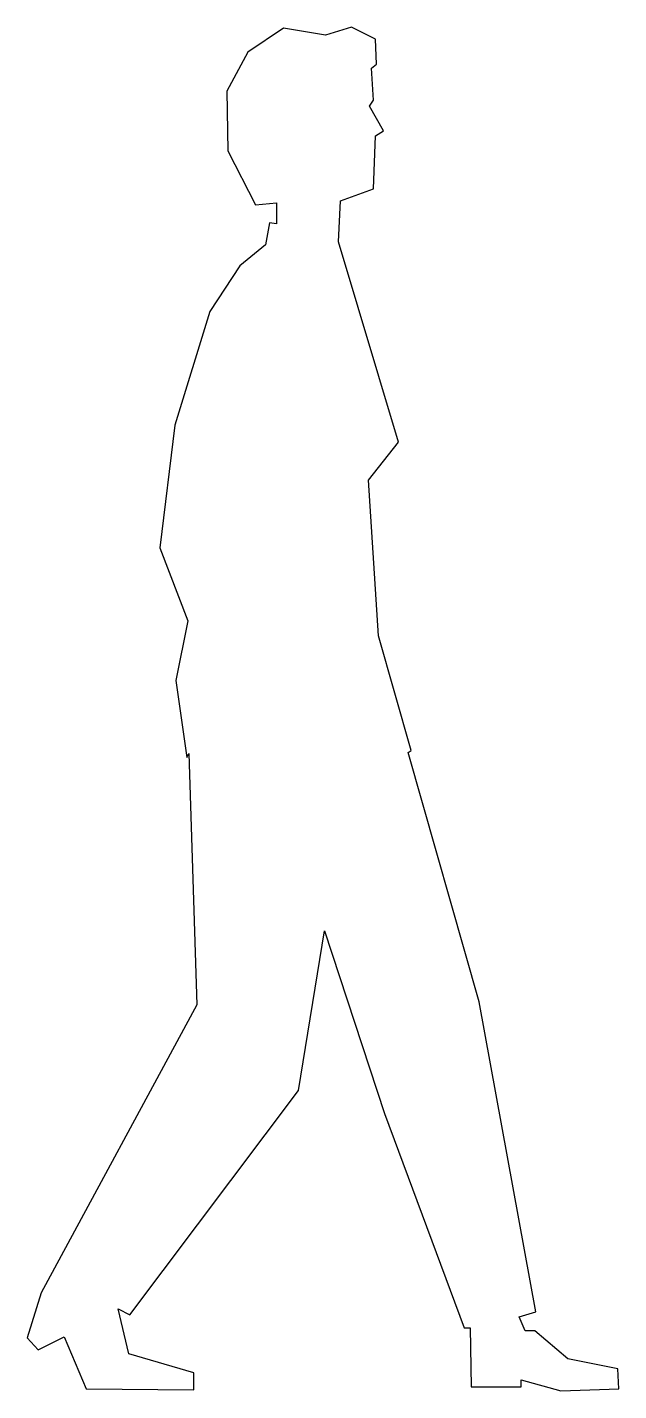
# Model space of a CAD drawing. Extents: x -11552 to -10842, y -6562 to -4925.
import ezdxf

# ---------------------------------------------------------------- set-up
doc = ezdxf.new("R2010")
doc.units = 0
doc.layers.get('0').update_dxf_attribs({"linetype": 'CONTINUOUS'})

msp = doc.modelspace()

# ---------------------------------------------------------------- linework, layer by layer
at = {"color": 0}
for points in [[(-11194.1, -4934.7), (-11244.4, -4926.4), (-11287.5, -4955.1), (-11312.6, -5001.8), (-11311.4, -5073.7), (-11277.9, -5138.3), (-11252.7, -5135.9), (-11252.7, -5161.1), (-11261.1, -5159.9), (-11265.9, -5186.2), (-11297, -5211.4), (-11333, -5266.5), (-11374.9, -5403), (-11392.8, -5550.3), (-11359.3, -5637.7), (-11373.7, -5709.6), (-11360.5, -5801.8), (-11358.1, -5797), (-11348.5, -6098.8), (-11535.4, -6444.8), (-11552.1, -6498.7), (-11538.9, -6513.1), (-11507.8, -6497.5), (-11481.5, -6559.8), (-11352.1, -6561), (-11352.1, -6540.6), (-11430, -6517.9), (-11443.1, -6464), (-11428.8, -6471.2), (-11226.4, -6201.7), (-11195.3, -6010.1), (-11123.4, -6229.3), (-11027.6, -6486.8), (-11020.4, -6486.8), (-11019.2, -6557.4), (-10959.3, -6557.4), (-10959.3, -6549), (-10911.4, -6562.2), (-10842, -6559.8), (-10843.2, -6535.9), (-10903.1, -6523.9), (-10942.6, -6490.3), (-10954.5, -6490.3), (-10961.7, -6473.6), (-10941.4, -6467.6), (-11009.6, -6095.2), (-11094.7, -5795.8), (-11091.1, -5793.4), (-11130.6, -5655.7), (-11142.6, -5468.8), (-11106.6, -5423.3), (-11178.5, -5182.6), (-11176.1, -5133.5), (-11136.6, -5119.2), (-11134.2, -5055.7), (-11124.6, -5049.7), (-11141.4, -5019.8), (-11136.6, -5012.6), (-11139, -4974.3), (-11133, -4969.5), (-11134.2, -4939.5), (-11162.9, -4925.2), (-11194.1, -4934.7)], [(-11194.1, -4934.7), (-11244.4, -4926.4), (-11287.5, -4955.1), (-11312.6, -5001.8), (-11311.4, -5073.7), (-11277.9, -5138.3), (-11252.7, -5135.9), (-11252.7, -5161.1), (-11261.1, -5159.9), (-11265.9, -5186.2), (-11297, -5211.4), (-11333, -5266.5), (-11374.9, -5403), (-11392.8, -5550.3), (-11359.3, -5637.7), (-11373.7, -5709.6), (-11360.5, -5801.8), (-11358.1, -5797), (-11348.5, -6098.8), (-11535.4, -6444.8), (-11552.1, -6498.7), (-11538.9, -6513.1), (-11507.8, -6497.5), (-11481.5, -6559.8), (-11352.1, -6561), (-11352.1, -6540.6), (-11430, -6517.9), (-11443.1, -6464), (-11428.8, -6471.2), (-11226.4, -6201.7), (-11195.3, -6010.1), (-11123.4, -6229.3), (-11027.6, -6486.8), (-11020.4, -6486.8), (-11019.2, -6557.4), (-10959.3, -6557.4), (-10959.3, -6549), (-10911.4, -6562.2), (-10842, -6559.8), (-10843.2, -6535.9), (-10903.1, -6523.9), (-10942.6, -6490.3), (-10954.5, -6490.3), (-10961.7, -6473.6), (-10941.4, -6467.6), (-11009.6, -6095.2), (-11094.7, -5795.8), (-11091.1, -5793.4), (-11130.6, -5655.7), (-11142.6, -5468.8), (-11106.6, -5423.3), (-11178.5, -5182.6), (-11176.1, -5133.5), (-11136.6, -5119.2), (-11134.2, -5055.7), (-11124.6, -5049.7), (-11141.4, -5019.8), (-11136.6, -5012.6), (-11139, -4974.3), (-11133, -4969.5), (-11134.2, -4939.5), (-11162.9, -4925.2), (-11194.1, -4934.7), (-11194.1, -4934.7)]]:
    msp.add_lwpolyline(points, dxfattribs=at)

doc.saveas('drawing.dxf')
